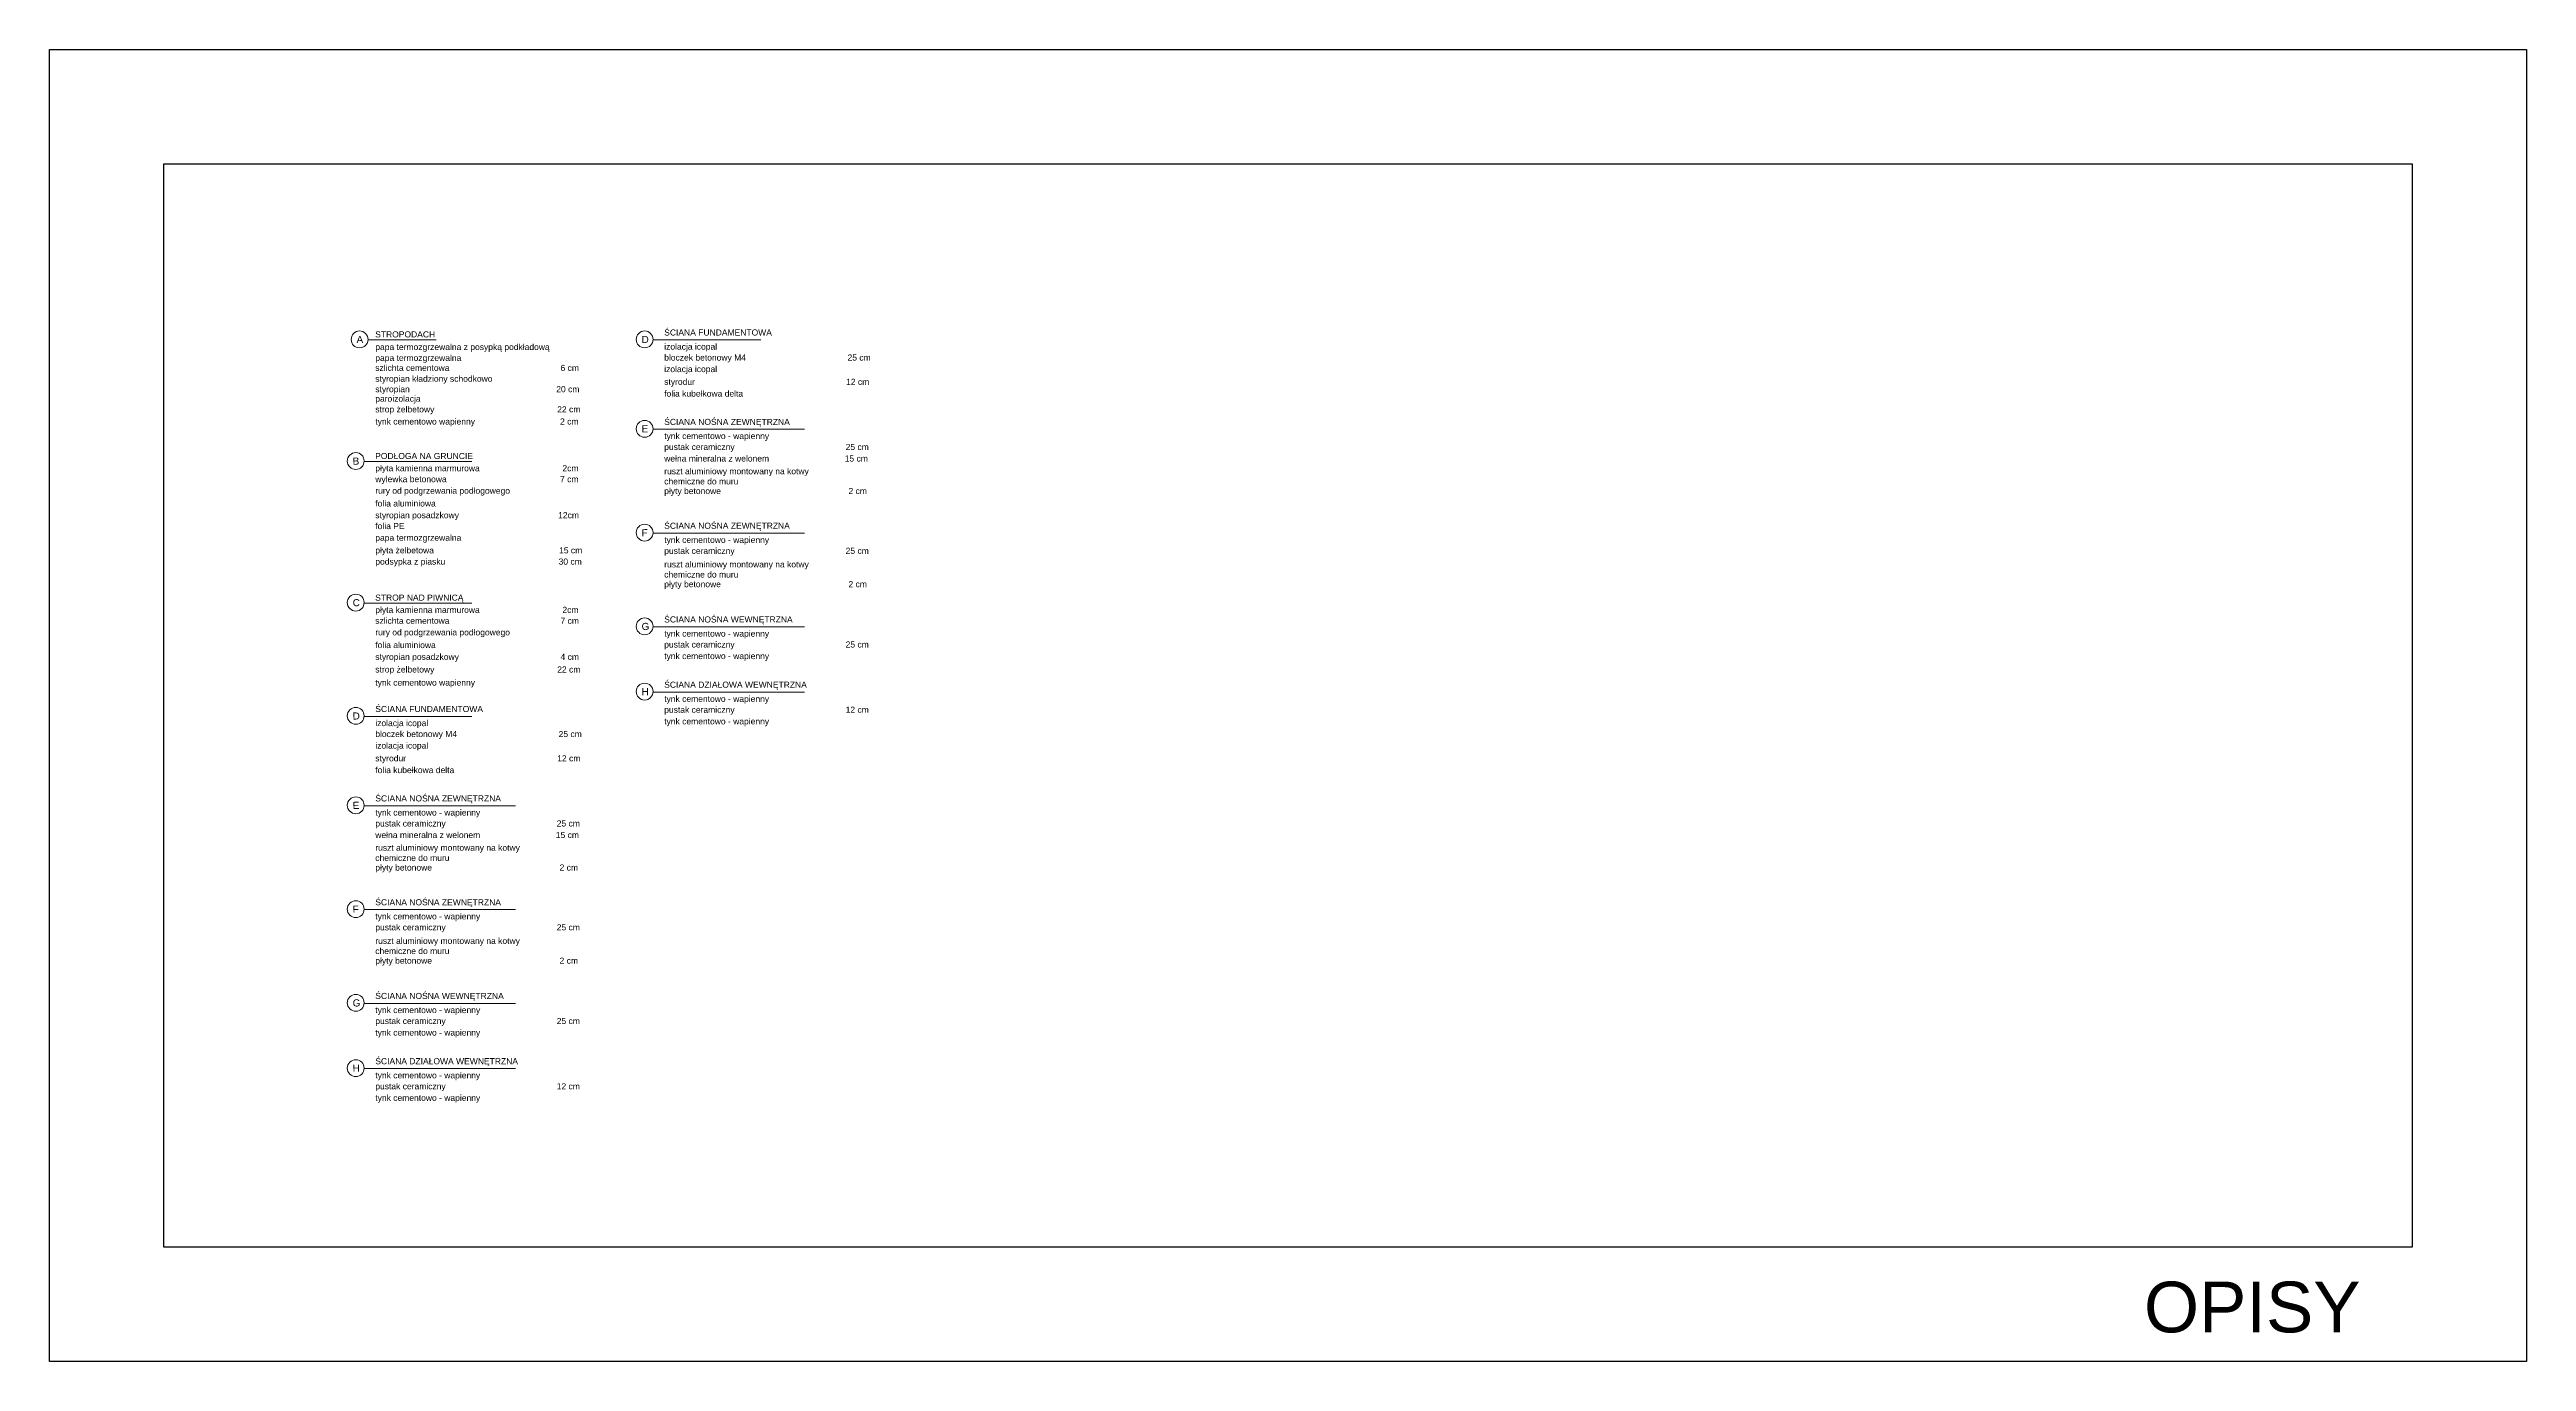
# Model space of a CAD drawing. Header units: millimetres. Extents: x -105266 to 178069, y 491 to 168574.
# Drawn here: x 74731 to 86939, y 24846 to 31310 of the extents above; entities that cross this region are included whole.
import ezdxf

# ---------------------------------------------------------------- set-up
doc = ezdxf.new("R2010")
doc.units = ezdxf.units.MM
doc.layers.add('A-sc wykończenie', color=6, linetype='Continuous', lineweight=18)
doc.layers.add('stolarka', color=1, linetype='Continuous', lineweight=5)
doc.styles.get("Standard").update_dxf_attribs({"font": 'arial.ttf'})

msp = doc.modelspace()

# ---------------------------------------------------------------- linework, layer by layer
for points in [[(74731.25, 31310.39), (86939.05, 31310.39), (86939.05, 24846.11), (74731.25, 24846.11)], [(75294.37, 30747.27), (86375.93, 30747.27), (86375.93, 25409.23), (75294.37, 25409.23)]]:
    msp.add_lwpolyline(points, close=True)
at = {"layer": 'A-sc wykończenie'}
for p, q in [((76300.95, 29879.79), (76636.57, 29879.79)), ((77705.78, 29879.79), (78237.26, 29879.79)), ((77705.78, 29439.17), (78451.44, 29439.17)), ((76281.87, 29280.49), (76813.35, 29280.49)), ((77705.78, 28927.46), (78451.44, 28927.46)), ((76281.87, 28582.69), (76813.35, 28582.69)), ((77705.78, 28465.81), (78451.44, 28465.81)), ((77705.78, 28144.22), (78451.44, 28144.22)), ((76281.87, 28024.61), (76813.35, 28024.61)), ((76281.87, 27583.99), (77027.53, 27583.99)), ((76281.87, 27072.28), (77027.53, 27072.28)), ((76281.87, 26610.63), (77027.53, 26610.63)), ((76281.87, 26289.04), (77027.53, 26289.04))]:
    msp.add_line(p, q, dxfattribs=at)
at = {"layer": 'stolarka', "linetype": 'Continuous', "ltscale": 50}
for centre in [(76259.46, 29882.25), (77664.3, 29882.25), (77664.3, 29441.63), (76240.39, 29282.96), (77664.3, 28929.93), (76240.39, 28585.16), (77664.3, 28468.28), (77664.3, 28146.68), (76240.39, 28027.07), (76240.39, 27586.45), (76240.39, 27074.75), (76240.39, 26613.1), (76240.39, 26291.5)]:
    msp.add_circle(centre, 41.56, dxfattribs=at)

# ---------------------------------------------------------------- texts
at = {"insert": (85053.81, 25239.4), "char_height": 250, "attachment_point": 1}
msp.add_mtext_dynamic_manual_height_columns('OPISY', width=10023.6048, gutter_width=12.5, heights=[0], dxfattribs=at)
at = {"layer": 'A-sc wykończenie', "char_height": 30, "attachment_point": 1}
for s, width, insert in [('STROPODACH', 311.6291, (76336.13, 29921.92)), ('ŚCIANA FUNDAMENTOWA', 927.8522, (77760.7, 29931.27)), ('papa termozgrzewalna z posypką podkładową', 1356.5993, (76336.79, 29859.8)), ('papa termozgrzewalna', 943.0777, (76336.79, 29806.03)), ('bloczek betonowy M4                                           25 cm', 1063.0141, (77760.7, 29807.82)), ('izolacja icopal                           ', 1165.8255, (77760.7, 29861.72)), ('szlichta cementowa                                               6 cm', 1232.1011, (76336.79, 29756.9)), ('styropian kładziony schodkowo', 824.9682, (76336.79, 29703.26)), ('styrodur                                                                12 cm                                                  ', 1061.7811, (77760.7, 29688.18)), ('izolacja icopal                           ', 1063.0141, (77760.7, 29750.92)), ('styropian                                                              20 cm                                                         ', 1023.1237, (76336.79, 29651.92)), ('strop żelbetowy                                                    22 cm\\P                                         ', 1421.6233, (76336.79, 29552.53)), ('paroizolacja', 204.3013, (76336.62, 29605.06)), ('folia kubełkowa delta', 1061.7811, (77760.7, 29630.22)), ('tynk cementowo wapienny                                    2 cm', 1166.1113, (76336.79, 29492.67)), ('tynk cementowo - wapienny                          ', 1165.8255, (77760.7, 29421.1)), ('ŚCIANA NOŚNA ZEWNĘTRZNA', 927.8522, (77760.7, 29490.65)), ('PODŁOGA NA GRUNCIE', 512.4189, (76336.13, 29322.63)), ('wełna mineralna z welonem                                15 cm                          ', 1063.0141, (77760.7, 29310.3)), ('pustak ceramiczny                                               25 cm', 1063.0141, (77760.7, 29367.2)), ('wylewka betonowa                                                7 cm', 1063.0141, (76336.79, 29208.52)), ('płyta kamienna marmurowa                                   2cm', 1165.8255, (76336.79, 29262.42)), ('ruszt aluminiowy montowany na kotwy \\Pchemiczne do muru                                                                                            ', 1360.1725, (77760.7, 29247.56)), ('folia aluminiowa                                                    ', 1061.7811, (76336.79, 29088.88)), ('rury od podgrzewania podłogowego                     ', 1063.0141, (76336.79, 29151.62)), ('płyty betonowe                                                      2 cm                          ', 1063.0141, (77760.7, 29150.09)), ('folia PE', 307.0972, (76336.79, 28977.25)), ('styropian posadzkowy                                          12cm', 1061.7811, (76336.79, 29030.93)), ('ŚCIANA NOŚNA ZEWNĘTRZNA', 927.8522, (77760.7, 28978.95)), ('papa termozgrzewalna', 959.2375, (76336.79, 28919.83)), ('płyta żelbetowa                                                     15 cm                                                   ', 1599.5119, (76336.79, 28857.97)), ('tynk cementowo - wapienny                          ', 1165.8255, (77760.7, 28909.39)), ('pustak ceramiczny                                               25 cm', 1063.0141, (77760.7, 28855.49)), ('podsypka z piasku                                                30 cm                                 ', 1077.2389, (76336.79, 28802.45)), ('ruszt aluminiowy montowany na kotwy \\Pchemiczne do muru                                                                                            ', 1360.1725, (77760.7, 28788.67)), ('płyty betonowe                                                      2 cm                          ', 1063.0141, (77760.7, 28691.2)), ('STROP NAD PIWNICĄ', 512.4189, (76336.13, 28624.83)), ('szlichta cementowa                                               7 cm', 1063.0141, (76336.79, 28510.72)), ('płyta kamienna marmurowa                                   2cm', 1165.8255, (76336.79, 28564.63)), ('rury od podgrzewania podłogowego                     ', 1063.0141, (76336.79, 28453.82)), ('tynk cementowo - wapienny                          ', 1165.8255, (77760.7, 28447.75)), ('ŚCIANA NOŚNA WEWNĘTRZNA', 927.8522, (77760.7, 28517.3)), ('folia aluminiowa                                                    ', 1061.7811, (76336.79, 28391.09)), ('styropian posadzkowy                                           4 cm', 1061.7811, (76336.79, 28333.13)), ('tynk cementowo - wapienny                          ', 1165.8255, (77760.7, 28336.83)), ('pustak ceramiczny                                               25 cm', 1063.0141, (77760.7, 28393.85)), ('tynk cementowo wapienny                                                                                                  ', 1599.5119, (76336.79, 28206.18)), ('strop żelbetowy                                                    22 cm                                                   ', 1599.5119, (76336.79, 28270.8)), ('ŚCIANA DZIAŁOWA WEWNĘTRZNA', 927.8522, (77760.7, 28195.7)), ('ŚCIANA FUNDAMENTOWA', 927.8522, (76336.79, 28076.09)), ('tynk cementowo - wapienny                          ', 1165.8255, (77760.7, 28126.15)), ('izolacja icopal                           ', 1165.8255, (76336.79, 28006.54)), ('tynk cementowo - wapienny                          ', 1165.8255, (77760.7, 28015.24)), ('pustak ceramiczny                                               12 cm', 1063.0141, (77760.7, 28072.25)), ('styrodur                                                                12 cm                                                  ', 1061.7811, (76336.79, 27833)), ('bloczek betonowy M4                                           25 cm', 1063.0141, (76336.79, 27952.64)), ('izolacja icopal                           ', 1063.0141, (76336.79, 27895.74)), ('folia kubełkowa delta', 1061.7811, (76336.79, 27775.04)), ('ŚCIANA NOŚNA ZEWNĘTRZNA', 927.8522, (76336.79, 27635.47)), ('tynk cementowo - wapienny                          ', 1165.8255, (76336.79, 27565.92)), ('pustak ceramiczny                                               25 cm', 1063.0141, (76336.79, 27512.02)), ('wełna mineralna z welonem                                15 cm                          ', 1063.0141, (76336.79, 27455.12)), ('ruszt aluminiowy montowany na kotwy \\Pchemiczne do muru                                                                                            ', 1360.1725, (76336.79, 27392.38)), ('płyty betonowe                                                      2 cm                          ', 1063.0141, (76336.79, 27294.91)), ('ŚCIANA NOŚNA ZEWNĘTRZNA', 927.8522, (76336.79, 27123.77)), ('tynk cementowo - wapienny                          ', 1165.8255, (76336.79, 27054.21)), ('pustak ceramiczny                                               25 cm', 1063.0141, (76336.79, 27000.31)), ('ruszt aluminiowy montowany na kotwy \\Pchemiczne do muru                                                                                            ', 1360.1725, (76336.79, 26933.49)), ('płyty betonowe                                                      2 cm                          ', 1063.0141, (76336.79, 26836.02)), ('ŚCIANA NOŚNA WEWNĘTRZNA', 927.8522, (76336.79, 26662.12)), ('tynk cementowo - wapienny                          ', 1165.8255, (76336.79, 26592.57)), ('pustak ceramiczny                                               25 cm', 1063.0141, (76336.79, 26538.67)), ('tynk cementowo - wapienny                          ', 1165.8255, (76336.79, 26481.65)), ('tynk cementowo - wapienny                          ', 1165.8255, (76336.79, 26270.97)), ('ŚCIANA DZIAŁOWA WEWNĘTRZNA', 927.8522, (76336.79, 26340.52)), ('tynk cementowo - wapienny                          ', 1165.8255, (76336.79, 26160.06)), ('pustak ceramiczny                                               12 cm', 1063.0141, (76336.79, 26217.07))]:
    msp.add_mtext_dynamic_manual_height_columns(s, width=width, gutter_width=12.5, heights=[0], dxfattribs=dict(at, insert=insert))
at = {"layer": 'stolarka', "linetype": 'Continuous', "ltscale": 50, "char_height": 35, "attachment_point": 1, "rotation": 0.488802}
for s, insert in [('A', (76244.25, 29899.3)), ('D', (77649.08, 29899.3)), ('E', (77649.08, 29458.68)), ('B', (76225.17, 29300)), ('F', (77649.08, 28946.97)), ('C', (76225.17, 28602.2)), ('G', (77649.08, 28485.33)), ('H', (77649.08, 28163.73)), ('D', (76225.17, 28044.12)), ('E', (76225.17, 27603.5)), ('F', (76225.17, 27091.79)), ('G', (76225.17, 26630.15)), ('H', (76225.17, 26308.55))]:
    msp.add_mtext_dynamic_manual_height_columns(s, width=21.2468, gutter_width=12.5, heights=[0], dxfattribs=dict(at, insert=insert))

doc.saveas('drawing.dxf')
